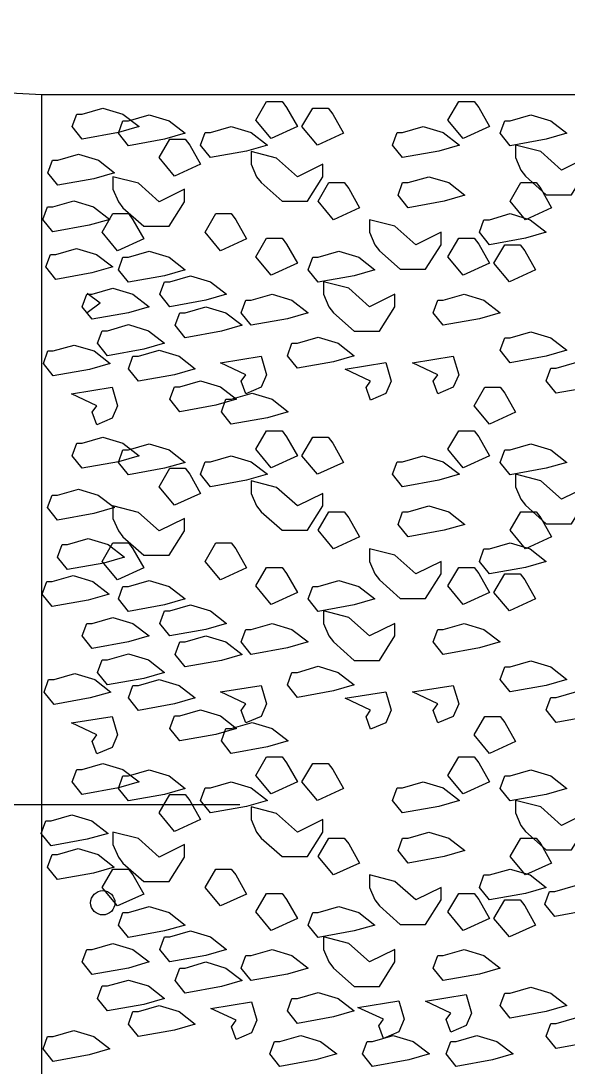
# Model space of a CAD drawing. Header units: metres. Extents: x 127 to 433, y 178 to 269.
# Drawn here: x 242.205 to 243.127, y 184.006 to 185.769 of the extents above; entities that cross this region are included whole.
import ezdxf

# ---------------------------------------------------------------- set-up
doc = ezdxf.new("R2010")
doc.units = ezdxf.units.M
doc.header["$MEASUREMENT"] = 0

# ---------------------------------------------------------------- blocks, each defined once
blk = doc.blocks.new('RWH1')
at = {"color": 7, "ltscale": 7}
for p, q in [((-4.5856, 2.2432), (-1.3561, 2.0817)), ((-1.3561, 0.5817), (-1.3561, 2.0817)), ((-1.3561, 2.0817), (-0.3561, 2.0817))]:
    blk.add_line(p, q, dxfattribs=at)
at = {"color": 7}
for p, q in [((-1.2937, 1.858), (-1.3074, 1.8685)), ((-1.2937, 1.858), (-1.3074, 1.8476)), ((-1.1441, 1.3207), (-1.8659, 1.3207))]:
    blk.add_line(p, q, dxfattribs=at)
for points in [[(-1.0823, 2.0472), (-1.1103, 2.0344), (-1.1268, 2.0542), (-1.1153, 2.074), (-1.0988, 2.074), (-1.0939, 2.0676)], [(-1.0823, 2.0472), (-1.1103, 2.0344), (-1.1268, 2.0542), (-1.1153, 2.074), (-1.0988, 2.074), (-1.0939, 2.0676)], [(-0.8766, 2.0472), (-0.9046, 2.0344), (-0.921, 2.0542), (-0.9095, 2.074), (-0.8931, 2.074), (-0.8881, 2.0676)], [(-0.8766, 2.0472), (-0.9046, 2.0344), (-0.921, 2.0542), (-0.9095, 2.074), (-0.8931, 2.074), (-0.8881, 2.0676)], [(-1.2906, 2.067), (-1.2692, 2.0606), (-1.2519, 2.0472), (-1.2741, 2.0408), (-1.3128, 2.0338), (-1.3235, 2.0472), (-1.3186, 2.0606), (-1.3128, 2.0606)], [(-1.2906, 2.067), (-1.2692, 2.0606), (-1.2519, 2.0472), (-1.2741, 2.0408), (-1.3128, 2.0338), (-1.3235, 2.0472), (-1.3186, 2.0606), (-1.3128, 2.0606)], [(-1.033, 2.0402), (-1.0609, 2.0274), (-1.0774, 2.0472), (-1.0659, 2.067), (-1.0494, 2.067), (-1.0445, 2.0606)], [(-1.033, 2.0402), (-1.0609, 2.0274), (-1.0774, 2.0472), (-1.0659, 2.067), (-1.0494, 2.067), (-1.0445, 2.0606)], [(-1.2412, 2.06), (-1.2198, 2.0536), (-1.2025, 2.0402), (-1.2247, 2.0338), (-1.2634, 2.0268), (-1.2741, 2.0402), (-1.2692, 2.0536), (-1.2634, 2.0536)], [(-1.2412, 2.06), (-1.2198, 2.0536), (-1.2025, 2.0402), (-1.2247, 2.0338), (-1.2634, 2.0268), (-1.2741, 2.0402), (-1.2692, 2.0536), (-1.2634, 2.0536)], [(-0.8321, 2.06), (-0.8108, 2.0536), (-0.7935, 2.0402), (-0.8157, 2.0338), (-0.8544, 2.0268), (-0.8651, 2.0402), (-0.8601, 2.0536), (-0.8544, 2.0536)], [(-0.8321, 2.06), (-0.8108, 2.0536), (-0.7935, 2.0402), (-0.8157, 2.0338), (-0.8544, 2.0268), (-0.8651, 2.0402), (-0.8601, 2.0536), (-0.8544, 2.0536)], [(-1.1531, 2.0472), (-1.1317, 2.0408), (-1.1144, 2.0274), (-1.1367, 2.021), (-1.1753, 2.014), (-1.186, 2.0274), (-1.1811, 2.0408), (-1.1753, 2.0408)], [(-1.1531, 2.0472), (-1.1317, 2.0408), (-1.1144, 2.0274), (-1.1367, 2.021), (-1.1753, 2.014), (-1.186, 2.0274), (-1.1811, 2.0408), (-1.1753, 2.0408)], [(-0.9474, 2.0472), (-0.926, 2.0408), (-0.9087, 2.0274), (-0.9309, 2.021), (-0.9696, 2.014), (-0.9803, 2.0274), (-0.9754, 2.0408), (-0.9696, 2.0408)], [(-0.9474, 2.0472), (-0.926, 2.0408), (-0.9087, 2.0274), (-0.9309, 2.021), (-0.9696, 2.014), (-0.9803, 2.0274), (-0.9754, 2.0408), (-0.9696, 2.0408)], [(-1.186, 2.007), (-1.214, 1.9942), (-1.2305, 2.014), (-1.219, 2.0338), (-1.2025, 2.0338), (-1.1976, 2.0274)], [(-1.186, 2.007), (-1.214, 1.9942), (-1.2305, 2.014), (-1.219, 2.0338), (-1.2025, 2.0338), (-1.1976, 2.0274)], [(-1.3168, 2.0176), (-1.2954, 2.0112), (-1.2781, 1.9978), (-1.3004, 1.9914), (-1.339, 1.9844), (-1.3497, 1.9978), (-1.3448, 2.0112), (-1.339, 2.0112)], [(-1.3168, 2.0176), (-1.2954, 2.0112), (-1.2781, 1.9978), (-1.3004, 1.9914), (-1.339, 1.9844), (-1.3497, 1.9978), (-1.3448, 2.0112), (-1.339, 2.0112)], [(-1.121, 1.9872), (-1.0988, 1.9674), (-1.0716, 1.9674), (-1.0552, 1.9936), (-1.0552, 2.007), (-1.0823, 1.9936), (-1.1046, 2.0134), (-1.1317, 2.0204), (-1.1317, 2.007), (-1.126, 1.9936)], [(-1.121, 1.9872), (-1.0988, 1.9674), (-1.0716, 1.9674), (-1.0552, 1.9936), (-1.0552, 2.007), (-1.0823, 1.9936), (-1.1046, 2.0134), (-1.1317, 2.0204), (-1.1317, 2.007), (-1.126, 1.9936)], [(-0.8379, 1.9942), (-0.8157, 1.9743), (-0.7885, 1.9743), (-0.7721, 2.0006), (-0.7721, 2.014), (-0.7992, 2.0006), (-0.8215, 2.0204), (-0.8486, 2.0274), (-0.8486, 2.014), (-0.8428, 2.0006)], [(-0.8379, 1.9942), (-0.8157, 1.9743), (-0.7885, 1.9743), (-0.7721, 2.0006), (-0.7721, 2.014), (-0.7992, 2.0006), (-0.8215, 2.0204), (-0.8486, 2.0274), (-0.8486, 2.014), (-0.8428, 2.0006)], [(-1.2692, 1.9604), (-1.2469, 1.9405), (-1.2198, 1.9405), (-1.2033, 1.9668), (-1.2033, 1.9802), (-1.2305, 1.9668), (-1.2527, 1.9866), (-1.2799, 1.9936), (-1.2799, 1.9802), (-1.2741, 1.9668)], [(-1.2692, 1.9604), (-1.2469, 1.9405), (-1.2198, 1.9405), (-1.2033, 1.9668), (-1.2033, 1.9802), (-1.2305, 1.9668), (-1.2527, 1.9866), (-1.2799, 1.9936), (-1.2799, 1.9802), (-1.2741, 1.9668)], [(-1.0157, 1.9604), (-1.0437, 1.9475), (-1.0601, 1.9674), (-1.0486, 1.9872), (-1.0321, 1.9872), (-1.0272, 1.9808)], [(-1.0157, 1.9604), (-1.0437, 1.9475), (-1.0601, 1.9674), (-1.0486, 1.9872), (-1.0321, 1.9872), (-1.0272, 1.9808)], [(-0.9416, 1.9936), (-0.9202, 1.9872), (-0.9029, 1.9738), (-0.9251, 1.9674), (-0.9638, 1.9604), (-0.9745, 1.9738), (-0.9696, 1.9872), (-0.9638, 1.9872)], [(-0.9416, 1.9936), (-0.9202, 1.9872), (-0.9029, 1.9738), (-0.9251, 1.9674), (-0.9638, 1.9604), (-0.9745, 1.9738), (-0.9696, 1.9872), (-0.9638, 1.9872)], [(-0.8099, 1.9604), (-0.8379, 1.9475), (-0.8544, 1.9674), (-0.8428, 1.9872), (-0.8264, 1.9872), (-0.8215, 1.9808)], [(-0.8099, 1.9604), (-0.8379, 1.9475), (-0.8544, 1.9674), (-0.8428, 1.9872), (-0.8264, 1.9872), (-0.8215, 1.9808)], [(-1.322, 1.9677), (-1.3006, 1.9613), (-1.2833, 1.9479), (-1.3055, 1.9415), (-1.3442, 1.9345), (-1.3549, 1.9479), (-1.3499, 1.9613), (-1.3442, 1.9613)], [(-1.2469, 1.9271), (-1.2749, 1.9143), (-1.2914, 1.9341), (-1.2799, 1.954), (-1.2634, 1.954), (-1.2585, 1.9475)], [(-1.2469, 1.9271), (-1.2749, 1.9143), (-1.2914, 1.9341), (-1.2799, 1.954), (-1.2634, 1.954), (-1.2585, 1.9475)], [(-1.1367, 1.9271), (-1.1646, 1.9143), (-1.1811, 1.9341), (-1.1696, 1.954), (-1.1531, 1.954), (-1.1482, 1.9475)], [(-1.1367, 1.9271), (-1.1646, 1.9143), (-1.1811, 1.9341), (-1.1696, 1.954), (-1.1531, 1.954), (-1.1482, 1.9475)], [(-0.8544, 1.954), (-0.833, 1.9475), (-0.8157, 1.9341), (-0.8379, 1.9277), (-0.8766, 1.9207), (-0.8873, 1.9341), (-0.8824, 1.9475), (-0.8766, 1.9475)], [(-0.8544, 1.954), (-0.833, 1.9475), (-0.8157, 1.9341), (-0.8379, 1.9277), (-0.8766, 1.9207), (-0.8873, 1.9341), (-0.8824, 1.9475), (-0.8766, 1.9475)], [(-0.9943, 1.9143), (-0.9721, 1.8945), (-0.9449, 1.8945), (-0.9284, 1.9207), (-0.9284, 1.9341), (-0.9556, 1.9207), (-0.9778, 1.9405), (-1.005, 1.9475), (-1.005, 1.9341), (-0.9992, 1.9207)], [(-0.9943, 1.9143), (-0.9721, 1.8945), (-0.9449, 1.8945), (-0.9284, 1.9207), (-0.9284, 1.9341), (-0.9556, 1.9207), (-0.9778, 1.9405), (-1.005, 1.9475), (-1.005, 1.9341), (-0.9992, 1.9207)], [(-1.0823, 1.9009), (-1.1103, 1.8881), (-1.1268, 1.9079), (-1.1153, 1.9277), (-1.0988, 1.9277), (-1.0939, 1.9213)], [(-1.0823, 1.9009), (-1.1103, 1.8881), (-1.1268, 1.9079), (-1.1153, 1.9277), (-1.0988, 1.9277), (-1.0939, 1.9213)], [(-0.8766, 1.9009), (-0.9046, 1.8881), (-0.921, 1.9079), (-0.9095, 1.9277), (-0.8931, 1.9277), (-0.8881, 1.9213)], [(-0.8766, 1.9009), (-0.9046, 1.8881), (-0.921, 1.9079), (-0.9095, 1.9277), (-0.8931, 1.9277), (-0.8881, 1.9213)], [(-1.3189, 1.9167), (-1.2975, 1.9103), (-1.2802, 1.8969), (-1.3024, 1.8905), (-1.3411, 1.8835), (-1.3518, 1.8969), (-1.3468, 1.9103), (-1.3411, 1.9103)], [(-0.8272, 1.8939), (-0.8552, 1.8811), (-0.8717, 1.9009), (-0.8601, 1.9207), (-0.8437, 1.9207), (-0.8387, 1.9143)], [(-0.8272, 1.8939), (-0.8552, 1.8811), (-0.8717, 1.9009), (-0.8601, 1.9207), (-0.8437, 1.9207), (-0.8387, 1.9143)], [(-1.2412, 1.9137), (-1.2198, 1.9073), (-1.2025, 1.8939), (-1.2247, 1.8875), (-1.2634, 1.8805), (-1.2741, 1.8939), (-1.2692, 1.9073), (-1.2634, 1.9073)], [(-1.2412, 1.9137), (-1.2198, 1.9073), (-1.2025, 1.8939), (-1.2247, 1.8875), (-1.2634, 1.8805), (-1.2741, 1.8939), (-1.2692, 1.9073), (-1.2634, 1.9073)], [(-1.0379, 1.9137), (-1.0165, 1.9073), (-0.9992, 1.8939), (-1.0214, 1.8875), (-1.0601, 1.8805), (-1.0708, 1.8939), (-1.0659, 1.9073), (-1.0601, 1.9073)], [(-1.0379, 1.9137), (-1.0165, 1.9073), (-0.9992, 1.8939), (-1.0214, 1.8875), (-1.0601, 1.8805), (-1.0708, 1.8939), (-1.0659, 1.9073), (-1.0601, 1.9073)], [(-1.1967, 1.8875), (-1.1753, 1.8811), (-1.1581, 1.8677), (-1.1803, 1.8613), (-1.219, 1.8543), (-1.2297, 1.8677), (-1.2247, 1.8811), (-1.219, 1.8811)], [(-1.1967, 1.8875), (-1.1753, 1.8811), (-1.1581, 1.8677), (-1.1803, 1.8613), (-1.219, 1.8543), (-1.2297, 1.8677), (-1.2247, 1.8811), (-1.219, 1.8811)], [(-1.2799, 1.8741), (-1.2585, 1.8677), (-1.2412, 1.8543), (-1.2634, 1.8479), (-1.3021, 1.8409), (-1.3128, 1.8543), (-1.3079, 1.8677), (-1.3021, 1.8677)], [(-1.2799, 1.8741), (-1.2585, 1.8677), (-1.2412, 1.8543), (-1.2634, 1.8479), (-1.3021, 1.8409), (-1.3128, 1.8543), (-1.3079, 1.8677), (-1.3021, 1.8677)], [(-1.0437, 1.8479), (-1.0214, 1.8281), (-0.9943, 1.8281), (-0.9778, 1.8543), (-0.9778, 1.8677), (-1.005, 1.8543), (-1.0272, 1.8741), (-1.0544, 1.8811), (-1.0544, 1.8677), (-1.0486, 1.8543)], [(-1.0437, 1.8479), (-1.0214, 1.8281), (-0.9943, 1.8281), (-0.9778, 1.8543), (-0.9778, 1.8677), (-1.005, 1.8543), (-1.0272, 1.8741), (-1.0544, 1.8811), (-1.0544, 1.8677), (-1.0486, 1.8543)], [(-1.1095, 1.8677), (-1.0881, 1.8613), (-1.0708, 1.8479), (-1.093, 1.8415), (-1.1317, 1.8345), (-1.1424, 1.8479), (-1.1375, 1.8613), (-1.1317, 1.8613)], [(-1.1095, 1.8677), (-1.0881, 1.8613), (-1.0708, 1.8479), (-1.093, 1.8415), (-1.1317, 1.8345), (-1.1424, 1.8479), (-1.1375, 1.8613), (-1.1317, 1.8613)], [(-0.9038, 1.8677), (-0.8824, 1.8613), (-0.8651, 1.8479), (-0.8873, 1.8415), (-0.926, 1.8345), (-0.9367, 1.8479), (-0.9317, 1.8613), (-0.926, 1.8613)], [(-0.9038, 1.8677), (-0.8824, 1.8613), (-0.8651, 1.8479), (-0.8873, 1.8415), (-0.926, 1.8345), (-0.9367, 1.8479), (-0.9317, 1.8613), (-0.926, 1.8613)], [(-1.1803, 1.8543), (-1.1589, 1.8479), (-1.1416, 1.8345), (-1.1638, 1.8281), (-1.2025, 1.8211), (-1.2132, 1.8345), (-1.2083, 1.8479), (-1.2025, 1.8479)], [(-1.1803, 1.8543), (-1.1589, 1.8479), (-1.1416, 1.8345), (-1.1638, 1.8281), (-1.2025, 1.8211), (-1.2132, 1.8345), (-1.2083, 1.8479), (-1.2025, 1.8479)], [(-1.2634, 1.8351), (-1.242, 1.8286), (-1.2247, 1.8152), (-1.2469, 1.8088), (-1.2856, 1.8018), (-1.2963, 1.8152), (-1.2914, 1.8286), (-1.2856, 1.8286)], [(-1.2634, 1.8351), (-1.242, 1.8286), (-1.2247, 1.8152), (-1.2469, 1.8088), (-1.2856, 1.8018), (-1.2963, 1.8152), (-1.2914, 1.8286), (-1.2856, 1.8286)], [(-0.8321, 1.8275), (-0.8108, 1.8211), (-0.7935, 1.8077), (-0.8157, 1.8013), (-0.8544, 1.7943), (-0.8651, 1.8077), (-0.8601, 1.8211), (-0.8544, 1.8211)], [(-0.8321, 1.8275), (-0.8108, 1.8211), (-0.7935, 1.8077), (-0.8157, 1.8013), (-0.8544, 1.7943), (-0.8651, 1.8077), (-0.8601, 1.8211), (-0.8544, 1.8211)], [(-1.0601, 1.8217), (-1.0387, 1.8152), (-1.0214, 1.8018), (-1.0437, 1.7954), (-1.0823, 1.7884), (-1.093, 1.8018), (-1.0881, 1.8152), (-1.0823, 1.8152)], [(-1.0601, 1.8217), (-1.0387, 1.8152), (-1.0214, 1.8018), (-1.0437, 1.7954), (-1.0823, 1.7884), (-1.093, 1.8018), (-1.0881, 1.8152), (-1.0823, 1.8152)], [(-1.3216, 1.8133), (-1.3002, 1.8069), (-1.2829, 1.7935), (-1.3051, 1.7871), (-1.3438, 1.7801), (-1.3545, 1.7935), (-1.3496, 1.8069), (-1.3438, 1.8069)], [(-1.2305, 1.8077), (-1.2091, 1.8013), (-1.1918, 1.7879), (-1.214, 1.7814), (-1.2527, 1.7744), (-1.2634, 1.7879), (-1.2585, 1.8013), (-1.2527, 1.8013)], [(-1.2305, 1.8077), (-1.2091, 1.8013), (-1.1918, 1.7879), (-1.214, 1.7814), (-1.2527, 1.7744), (-1.2634, 1.7879), (-1.2585, 1.8013), (-1.2527, 1.8013)], [(-1.1375, 1.761), (-1.1424, 1.7744), (-1.1375, 1.7814), (-1.1646, 1.7943), (-1.121, 1.8013), (-1.1153, 1.7814), (-1.121, 1.768)], [(-1.1375, 1.761), (-1.1424, 1.7744), (-1.1375, 1.7814), (-1.1646, 1.7943), (-1.121, 1.8013), (-1.1153, 1.7814), (-1.121, 1.768)], [(-1.0039, 1.7543), (-1.0088, 1.7677), (-1.0039, 1.7747), (-1.0311, 1.7875), (-0.9874, 1.7945), (-0.9817, 1.7747), (-0.9874, 1.7613)], [(-1.0039, 1.7543), (-1.0088, 1.7677), (-1.0039, 1.7747), (-1.0311, 1.7875), (-0.9874, 1.7945), (-0.9817, 1.7747), (-0.9874, 1.7613)], [(-0.9317, 1.761), (-0.9367, 1.7744), (-0.9317, 1.7814), (-0.9589, 1.7943), (-0.9153, 1.8013), (-0.9095, 1.7814), (-0.9153, 1.768)], [(-0.9317, 1.761), (-0.9367, 1.7744), (-0.9317, 1.7814), (-0.9589, 1.7943), (-0.9153, 1.8013), (-0.9095, 1.7814), (-0.9153, 1.768)], [(-0.7828, 1.7948), (-0.7614, 1.7884), (-0.7441, 1.775), (-0.7663, 1.7686), (-0.805, 1.7616), (-0.8157, 1.775), (-0.8108, 1.7884), (-0.805, 1.7884)], [(-0.7828, 1.7948), (-0.7614, 1.7884), (-0.7441, 1.775), (-0.7663, 1.7686), (-0.805, 1.7616), (-0.8157, 1.775), (-0.8108, 1.7884), (-0.805, 1.7884)], [(-1.186, 1.775), (-1.1646, 1.7686), (-1.1474, 1.7552), (-1.1696, 1.7488), (-1.2083, 1.7418), (-1.219, 1.7552), (-1.214, 1.7686), (-1.2083, 1.7686)], [(-1.186, 1.775), (-1.1646, 1.7686), (-1.1474, 1.7552), (-1.1696, 1.7488), (-1.2083, 1.7418), (-1.219, 1.7552), (-1.214, 1.7686), (-1.2083, 1.7686)], [(-1.2972, 1.7278), (-1.3021, 1.7412), (-1.2972, 1.7482), (-1.3243, 1.761), (-1.2807, 1.768), (-1.2749, 1.7482), (-1.2807, 1.7348)], [(-1.2972, 1.7278), (-1.3021, 1.7412), (-1.2972, 1.7482), (-1.3243, 1.761), (-1.2807, 1.768), (-1.2749, 1.7482), (-1.2807, 1.7348)], [(-1.1309, 1.7616), (-1.1095, 1.7552), (-1.0922, 1.7418), (-1.1144, 1.7354), (-1.1531, 1.7284), (-1.1638, 1.7418), (-1.1589, 1.7552), (-1.1531, 1.7552)], [(-1.1309, 1.7616), (-1.1095, 1.7552), (-1.0922, 1.7418), (-1.1144, 1.7354), (-1.1531, 1.7284), (-1.1638, 1.7418), (-1.1589, 1.7552), (-1.1531, 1.7552)], [(-0.8486, 1.7412), (-0.8766, 1.7284), (-0.8931, 1.7482), (-0.8815, 1.768), (-0.8651, 1.768), (-0.8601, 1.7616)], [(-0.8486, 1.7412), (-0.8766, 1.7284), (-0.8931, 1.7482), (-0.8815, 1.768), (-0.8651, 1.768), (-0.8601, 1.7616)], [(-1.0823, 1.6946), (-1.1103, 1.6818), (-1.1268, 1.7016), (-1.1153, 1.7214), (-1.0988, 1.7214), (-1.0939, 1.715)], [(-1.0823, 1.6946), (-1.1103, 1.6818), (-1.1268, 1.7016), (-1.1153, 1.7214), (-1.0988, 1.7214), (-1.0939, 1.715)], [(-0.8766, 1.6946), (-0.9046, 1.6818), (-0.921, 1.7016), (-0.9095, 1.7214), (-0.8931, 1.7214), (-0.8881, 1.715)], [(-0.8766, 1.6946), (-0.9046, 1.6818), (-0.921, 1.7016), (-0.9095, 1.7214), (-0.8931, 1.7214), (-0.8881, 1.715)], [(-1.2906, 1.7144), (-1.2692, 1.708), (-1.2519, 1.6946), (-1.2741, 1.6882), (-1.3128, 1.6812), (-1.3235, 1.6946), (-1.3186, 1.708), (-1.3128, 1.708)], [(-1.2906, 1.7144), (-1.2692, 1.708), (-1.2519, 1.6946), (-1.2741, 1.6882), (-1.3128, 1.6812), (-1.3235, 1.6946), (-1.3186, 1.708), (-1.3128, 1.708)], [(-1.2412, 1.7074), (-1.2198, 1.701), (-1.2025, 1.6876), (-1.2247, 1.6812), (-1.2634, 1.6742), (-1.2741, 1.6876), (-1.2692, 1.701), (-1.2634, 1.701)], [(-1.2412, 1.7074), (-1.2198, 1.701), (-1.2025, 1.6876), (-1.2247, 1.6812), (-1.2634, 1.6742), (-1.2741, 1.6876), (-1.2692, 1.701), (-1.2634, 1.701)], [(-1.033, 1.6876), (-1.0609, 1.6748), (-1.0774, 1.6946), (-1.0659, 1.7144), (-1.0494, 1.7144), (-1.0445, 1.708)], [(-1.033, 1.6876), (-1.0609, 1.6748), (-1.0774, 1.6946), (-1.0659, 1.7144), (-1.0494, 1.7144), (-1.0445, 1.708)], [(-0.8321, 1.7074), (-0.8108, 1.701), (-0.7935, 1.6876), (-0.8157, 1.6812), (-0.8544, 1.6742), (-0.8651, 1.6876), (-0.8601, 1.701), (-0.8544, 1.701)], [(-0.8321, 1.7074), (-0.8108, 1.701), (-0.7935, 1.6876), (-0.8157, 1.6812), (-0.8544, 1.6742), (-0.8651, 1.6876), (-0.8601, 1.701), (-0.8544, 1.701)], [(-1.1531, 1.6946), (-1.1317, 1.6882), (-1.1144, 1.6748), (-1.1367, 1.6684), (-1.1753, 1.6614), (-1.186, 1.6748), (-1.1811, 1.6882), (-1.1753, 1.6882)], [(-1.1531, 1.6946), (-1.1317, 1.6882), (-1.1144, 1.6748), (-1.1367, 1.6684), (-1.1753, 1.6614), (-1.186, 1.6748), (-1.1811, 1.6882), (-1.1753, 1.6882)], [(-0.9474, 1.6946), (-0.926, 1.6882), (-0.9087, 1.6748), (-0.9309, 1.6684), (-0.9696, 1.6614), (-0.9803, 1.6748), (-0.9754, 1.6882), (-0.9696, 1.6882)], [(-0.9474, 1.6946), (-0.926, 1.6882), (-0.9087, 1.6748), (-0.9309, 1.6684), (-0.9696, 1.6614), (-0.9803, 1.6748), (-0.9754, 1.6882), (-0.9696, 1.6882)], [(-1.186, 1.6544), (-1.214, 1.6416), (-1.2305, 1.6614), (-1.219, 1.6812), (-1.2025, 1.6812), (-1.1976, 1.6748)], [(-1.186, 1.6544), (-1.214, 1.6416), (-1.2305, 1.6614), (-1.219, 1.6812), (-1.2025, 1.6812), (-1.1976, 1.6748)], [(-0.8379, 1.6416), (-0.8157, 1.6218), (-0.7885, 1.6218), (-0.7721, 1.648), (-0.7721, 1.6614), (-0.7992, 1.648), (-0.8215, 1.6678), (-0.8486, 1.6748), (-0.8486, 1.6614), (-0.8428, 1.648)], [(-0.8379, 1.6416), (-0.8157, 1.6218), (-0.7885, 1.6218), (-0.7721, 1.648), (-0.7721, 1.6614), (-0.7992, 1.648), (-0.8215, 1.6678), (-0.8486, 1.6748), (-0.8486, 1.6614), (-0.8428, 1.648)], [(-1.317, 1.659), (-1.2956, 1.6526), (-1.2783, 1.6392), (-1.3005, 1.6328), (-1.3392, 1.6258), (-1.3499, 1.6392), (-1.3449, 1.6526), (-1.3392, 1.6526)], [(-1.317, 1.659), (-1.2956, 1.6526), (-1.2783, 1.6392), (-1.3005, 1.6328), (-1.3392, 1.6258), (-1.3499, 1.6392), (-1.3449, 1.6526), (-1.3392, 1.6526)], [(-1.121, 1.6346), (-1.0988, 1.6148), (-1.0716, 1.6148), (-1.0552, 1.641), (-1.0552, 1.6544), (-1.0823, 1.641), (-1.1046, 1.6608), (-1.1317, 1.6678), (-1.1317, 1.6544), (-1.126, 1.641)], [(-1.121, 1.6346), (-1.0988, 1.6148), (-1.0716, 1.6148), (-1.0552, 1.641), (-1.0552, 1.6544), (-1.0823, 1.641), (-1.1046, 1.6608), (-1.1317, 1.6678), (-1.1317, 1.6544), (-1.126, 1.641)], [(-1.2692, 1.6078), (-1.2469, 1.588), (-1.2198, 1.588), (-1.2033, 1.6142), (-1.2033, 1.6276), (-1.2305, 1.6142), (-1.2527, 1.634), (-1.2799, 1.641), (-1.2799, 1.6276), (-1.2741, 1.6142)], [(-1.2692, 1.6078), (-1.2469, 1.588), (-1.2198, 1.588), (-1.2033, 1.6142), (-1.2033, 1.6276), (-1.2305, 1.6142), (-1.2527, 1.634), (-1.2799, 1.641), (-1.2799, 1.6276), (-1.2741, 1.6142)], [(-0.9416, 1.641), (-0.9202, 1.6346), (-0.9029, 1.6212), (-0.9251, 1.6148), (-0.9638, 1.6078), (-0.9745, 1.6212), (-0.9696, 1.6346), (-0.9638, 1.6346)], [(-0.9416, 1.641), (-0.9202, 1.6346), (-0.9029, 1.6212), (-0.9251, 1.6148), (-0.9638, 1.6078), (-0.9745, 1.6212), (-0.9696, 1.6346), (-0.9638, 1.6346)], [(-1.0157, 1.6078), (-1.0437, 1.5949), (-1.0601, 1.6148), (-1.0486, 1.6346), (-1.0321, 1.6346), (-1.0272, 1.6282)], [(-1.0157, 1.6078), (-1.0437, 1.5949), (-1.0601, 1.6148), (-1.0486, 1.6346), (-1.0321, 1.6346), (-1.0272, 1.6282)], [(-0.8099, 1.6078), (-0.8379, 1.5949), (-0.8544, 1.6148), (-0.8428, 1.6346), (-0.8264, 1.6346), (-0.8215, 1.6282)], [(-0.8099, 1.6078), (-0.8379, 1.5949), (-0.8544, 1.6148), (-0.8428, 1.6346), (-0.8264, 1.6346), (-0.8215, 1.6282)], [(-1.3063, 1.606), (-1.2849, 1.5996), (-1.2676, 1.5861), (-1.2898, 1.5797), (-1.3285, 1.5727), (-1.3392, 1.5861), (-1.3342, 1.5996), (-1.3285, 1.5996)], [(-1.3063, 1.606), (-1.2849, 1.5996), (-1.2676, 1.5861), (-1.2898, 1.5797), (-1.3285, 1.5727), (-1.3392, 1.5861), (-1.3342, 1.5996), (-1.3285, 1.5996)], [(-1.2469, 1.5745), (-1.2749, 1.5617), (-1.2914, 1.5815), (-1.2799, 1.6014), (-1.2634, 1.6014), (-1.2585, 1.5949)], [(-1.2469, 1.5745), (-1.2749, 1.5617), (-1.2914, 1.5815), (-1.2799, 1.6014), (-1.2634, 1.6014), (-1.2585, 1.5949)], [(-1.1367, 1.5745), (-1.1646, 1.5617), (-1.1811, 1.5815), (-1.1696, 1.6014), (-1.1531, 1.6014), (-1.1482, 1.5949)], [(-1.1367, 1.5745), (-1.1646, 1.5617), (-1.1811, 1.5815), (-1.1696, 1.6014), (-1.1531, 1.6014), (-1.1482, 1.5949)], [(-0.9943, 1.5617), (-0.9721, 1.5419), (-0.9449, 1.5419), (-0.9284, 1.5681), (-0.9284, 1.5815), (-0.9556, 1.5681), (-0.9778, 1.588), (-1.005, 1.5949), (-1.005, 1.5815), (-0.9992, 1.5681)], [(-0.9943, 1.5617), (-0.9721, 1.5419), (-0.9449, 1.5419), (-0.9284, 1.5681), (-0.9284, 1.5815), (-0.9556, 1.5681), (-0.9778, 1.588), (-1.005, 1.5949), (-1.005, 1.5815), (-0.9992, 1.5681)], [(-0.8544, 1.6014), (-0.833, 1.5949), (-0.8157, 1.5815), (-0.8379, 1.5751), (-0.8766, 1.5681), (-0.8873, 1.5815), (-0.8824, 1.5949), (-0.8766, 1.5949)], [(-0.8544, 1.6014), (-0.833, 1.5949), (-0.8157, 1.5815), (-0.8379, 1.5751), (-0.8766, 1.5681), (-0.8873, 1.5815), (-0.8824, 1.5949), (-0.8766, 1.5949)], [(-1.0823, 1.5483), (-1.1103, 1.5355), (-1.1268, 1.5553), (-1.1153, 1.5751), (-1.0988, 1.5751), (-1.0939, 1.5687)], [(-1.0823, 1.5483), (-1.1103, 1.5355), (-1.1268, 1.5553), (-1.1153, 1.5751), (-1.0988, 1.5751), (-1.0939, 1.5687)], [(-0.8766, 1.5483), (-0.9046, 1.5355), (-0.921, 1.5553), (-0.9095, 1.5751), (-0.8931, 1.5751), (-0.8881, 1.5687)], [(-0.8766, 1.5483), (-0.9046, 1.5355), (-0.921, 1.5553), (-0.9095, 1.5751), (-0.8931, 1.5751), (-0.8881, 1.5687)], [(-1.3227, 1.5663), (-1.3013, 1.5599), (-1.284, 1.5465), (-1.3063, 1.5401), (-1.3449, 1.5331), (-1.3556, 1.5465), (-1.3507, 1.5599), (-1.3449, 1.5599)], [(-1.2412, 1.5611), (-1.2198, 1.5547), (-1.2025, 1.5413), (-1.2247, 1.5349), (-1.2634, 1.5279), (-1.2741, 1.5413), (-1.2692, 1.5547), (-1.2634, 1.5547)], [(-1.2412, 1.5611), (-1.2198, 1.5547), (-1.2025, 1.5413), (-1.2247, 1.5349), (-1.2634, 1.5279), (-1.2741, 1.5413), (-1.2692, 1.5547), (-1.2634, 1.5547)], [(-1.0379, 1.5611), (-1.0165, 1.5547), (-0.9992, 1.5413), (-1.0214, 1.5349), (-1.0601, 1.5279), (-1.0708, 1.5413), (-1.0659, 1.5547), (-1.0601, 1.5547)], [(-1.0379, 1.5611), (-1.0165, 1.5547), (-0.9992, 1.5413), (-1.0214, 1.5349), (-1.0601, 1.5279), (-1.0708, 1.5413), (-1.0659, 1.5547), (-1.0601, 1.5547)], [(-0.8272, 1.5413), (-0.8552, 1.5285), (-0.8717, 1.5483), (-0.8601, 1.5681), (-0.8437, 1.5681), (-0.8387, 1.5617)], [(-0.8272, 1.5413), (-0.8552, 1.5285), (-0.8717, 1.5483), (-0.8601, 1.5681), (-0.8437, 1.5681), (-0.8387, 1.5617)], [(-1.1967, 1.5349), (-1.1753, 1.5285), (-1.1581, 1.5151), (-1.1803, 1.5087), (-1.219, 1.5017), (-1.2297, 1.5151), (-1.2247, 1.5285), (-1.219, 1.5285)], [(-1.1967, 1.5349), (-1.1753, 1.5285), (-1.1581, 1.5151), (-1.1803, 1.5087), (-1.219, 1.5017), (-1.2297, 1.5151), (-1.2247, 1.5285), (-1.219, 1.5285)], [(-1.0437, 1.4953), (-1.0214, 1.4755), (-0.9943, 1.4755), (-0.9778, 1.5017), (-0.9778, 1.5151), (-1.005, 1.5017), (-1.0272, 1.5215), (-1.0544, 1.5285), (-1.0544, 1.5151), (-1.0486, 1.5017)], [(-1.0437, 1.4953), (-1.0214, 1.4755), (-0.9943, 1.4755), (-0.9778, 1.5017), (-0.9778, 1.5151), (-1.005, 1.5017), (-1.0272, 1.5215), (-1.0544, 1.5285), (-1.0544, 1.5151), (-1.0486, 1.5017)], [(-1.2799, 1.5215), (-1.2585, 1.5151), (-1.2412, 1.5017), (-1.2634, 1.4953), (-1.3021, 1.4883), (-1.3128, 1.5017), (-1.3079, 1.5151), (-1.3021, 1.5151)], [(-1.2799, 1.5215), (-1.2585, 1.5151), (-1.2412, 1.5017), (-1.2634, 1.4953), (-1.3021, 1.4883), (-1.3128, 1.5017), (-1.3079, 1.5151), (-1.3021, 1.5151)], [(-1.1095, 1.5151), (-1.0881, 1.5087), (-1.0708, 1.4953), (-1.093, 1.4889), (-1.1317, 1.4819), (-1.1424, 1.4953), (-1.1375, 1.5087), (-1.1317, 1.5087)], [(-1.1095, 1.5151), (-1.0881, 1.5087), (-1.0708, 1.4953), (-1.093, 1.4889), (-1.1317, 1.4819), (-1.1424, 1.4953), (-1.1375, 1.5087), (-1.1317, 1.5087)], [(-0.9038, 1.5151), (-0.8824, 1.5087), (-0.8651, 1.4953), (-0.8873, 1.4889), (-0.926, 1.4819), (-0.9367, 1.4953), (-0.9317, 1.5087), (-0.926, 1.5087)], [(-0.9038, 1.5151), (-0.8824, 1.5087), (-0.8651, 1.4953), (-0.8873, 1.4889), (-0.926, 1.4819), (-0.9367, 1.4953), (-0.9317, 1.5087), (-0.926, 1.5087)], [(-1.1803, 1.5017), (-1.1589, 1.4953), (-1.1416, 1.4819), (-1.1638, 1.4755), (-1.2025, 1.4685), (-1.2132, 1.4819), (-1.2083, 1.4953), (-1.2025, 1.4953)], [(-1.1803, 1.5017), (-1.1589, 1.4953), (-1.1416, 1.4819), (-1.1638, 1.4755), (-1.2025, 1.4685), (-1.2132, 1.4819), (-1.2083, 1.4953), (-1.2025, 1.4953)], [(-1.2634, 1.4825), (-1.242, 1.4761), (-1.2247, 1.4626), (-1.2469, 1.4562), (-1.2856, 1.4492), (-1.2963, 1.4626), (-1.2914, 1.4761), (-1.2856, 1.4761)], [(-1.2634, 1.4825), (-1.242, 1.4761), (-1.2247, 1.4626), (-1.2469, 1.4562), (-1.2856, 1.4492), (-1.2963, 1.4626), (-1.2914, 1.4761), (-1.2856, 1.4761)], [(-1.0601, 1.4691), (-1.0387, 1.4626), (-1.0214, 1.4492), (-1.0437, 1.4428), (-1.0823, 1.4358), (-1.093, 1.4492), (-1.0881, 1.4626), (-1.0823, 1.4626)], [(-1.0601, 1.4691), (-1.0387, 1.4626), (-1.0214, 1.4492), (-1.0437, 1.4428), (-1.0823, 1.4358), (-1.093, 1.4492), (-1.0881, 1.4626), (-1.0823, 1.4626)], [(-0.8321, 1.4749), (-0.8108, 1.4685), (-0.7935, 1.4551), (-0.8157, 1.4487), (-0.8544, 1.4417), (-0.8651, 1.4551), (-0.8601, 1.4685), (-0.8544, 1.4685)], [(-0.8321, 1.4749), (-0.8108, 1.4685), (-0.7935, 1.4551), (-0.8157, 1.4487), (-0.8544, 1.4417), (-0.8651, 1.4551), (-0.8601, 1.4685), (-0.8544, 1.4685)], [(-1.3208, 1.4614), (-1.2994, 1.455), (-1.2821, 1.4416), (-1.3043, 1.4352), (-1.343, 1.4282), (-1.3537, 1.4416), (-1.3488, 1.455), (-1.343, 1.455)], [(-1.2305, 1.4551), (-1.2091, 1.4487), (-1.1918, 1.4353), (-1.214, 1.4288), (-1.2527, 1.4219), (-1.2634, 1.4353), (-1.2585, 1.4487), (-1.2527, 1.4487)], [(-1.2305, 1.4551), (-1.2091, 1.4487), (-1.1918, 1.4353), (-1.214, 1.4288), (-1.2527, 1.4219), (-1.2634, 1.4353), (-1.2585, 1.4487), (-1.2527, 1.4487)], [(-1.1375, 1.4084), (-1.1424, 1.4219), (-1.1375, 1.4288), (-1.1646, 1.4417), (-1.121, 1.4487), (-1.1153, 1.4288), (-1.121, 1.4154)], [(-1.1375, 1.4084), (-1.1424, 1.4219), (-1.1375, 1.4288), (-1.1646, 1.4417), (-1.121, 1.4487), (-1.1153, 1.4288), (-1.121, 1.4154)], [(-0.9317, 1.4084), (-0.9367, 1.4219), (-0.9317, 1.4288), (-0.9589, 1.4417), (-0.9153, 1.4487), (-0.9095, 1.4288), (-0.9153, 1.4154)], [(-0.9317, 1.4084), (-0.9367, 1.4219), (-0.9317, 1.4288), (-0.9589, 1.4417), (-0.9153, 1.4487), (-0.9095, 1.4288), (-0.9153, 1.4154)], [(-1.0039, 1.4017), (-1.0088, 1.4151), (-1.0039, 1.4221), (-1.0311, 1.4349), (-0.9874, 1.4419), (-0.9817, 1.4221), (-0.9874, 1.4087)], [(-1.0039, 1.4017), (-1.0088, 1.4151), (-1.0039, 1.4221), (-1.0311, 1.4349), (-0.9874, 1.4419), (-0.9817, 1.4221), (-0.9874, 1.4087)], [(-0.7828, 1.4423), (-0.7614, 1.4358), (-0.7441, 1.4224), (-0.7663, 1.416), (-0.805, 1.409), (-0.8157, 1.4224), (-0.8108, 1.4358), (-0.805, 1.4358)], [(-0.7828, 1.4423), (-0.7614, 1.4358), (-0.7441, 1.4224), (-0.7663, 1.416), (-0.805, 1.409), (-0.8157, 1.4224), (-0.8108, 1.4358), (-0.805, 1.4358)], [(-1.2972, 1.3752), (-1.3021, 1.3886), (-1.2972, 1.3956), (-1.3243, 1.4084), (-1.2807, 1.4154), (-1.2749, 1.3956), (-1.2807, 1.3822)], [(-1.2972, 1.3752), (-1.3021, 1.3886), (-1.2972, 1.3956), (-1.3243, 1.4084), (-1.2807, 1.4154), (-1.2749, 1.3956), (-1.2807, 1.3822)], [(-1.186, 1.4224), (-1.1646, 1.416), (-1.1474, 1.4026), (-1.1696, 1.3962), (-1.2083, 1.3892), (-1.219, 1.4026), (-1.214, 1.416), (-1.2083, 1.416)], [(-1.186, 1.4224), (-1.1646, 1.416), (-1.1474, 1.4026), (-1.1696, 1.3962), (-1.2083, 1.3892), (-1.219, 1.4026), (-1.214, 1.416), (-1.2083, 1.416)], [(-0.8486, 1.3886), (-0.8766, 1.3758), (-0.8931, 1.3956), (-0.8815, 1.4154), (-0.8651, 1.4154), (-0.8601, 1.409)], [(-0.8486, 1.3886), (-0.8766, 1.3758), (-0.8931, 1.3956), (-0.8815, 1.4154), (-0.8651, 1.4154), (-0.8601, 1.409)], [(-1.1309, 1.409), (-1.1095, 1.4026), (-1.0922, 1.3892), (-1.1144, 1.3828), (-1.1531, 1.3758), (-1.1638, 1.3892), (-1.1589, 1.4026), (-1.1531, 1.4026)], [(-1.1309, 1.409), (-1.1095, 1.4026), (-1.0922, 1.3892), (-1.1144, 1.3828), (-1.1531, 1.3758), (-1.1638, 1.3892), (-1.1589, 1.4026), (-1.1531, 1.4026)], [(-1.0823, 1.3453), (-1.1103, 1.3324), (-1.1268, 1.3523), (-1.1153, 1.3721), (-1.0988, 1.3721), (-1.0939, 1.3657)], [(-1.0823, 1.3453), (-1.1103, 1.3324), (-1.1268, 1.3523), (-1.1153, 1.3721), (-1.0988, 1.3721), (-1.0939, 1.3657)], [(-0.8766, 1.3453), (-0.9046, 1.3324), (-0.921, 1.3523), (-0.9095, 1.3721), (-0.8931, 1.3721), (-0.8881, 1.3657)], [(-0.8766, 1.3453), (-0.9046, 1.3324), (-0.921, 1.3523), (-0.9095, 1.3721), (-0.8931, 1.3721), (-0.8881, 1.3657)], [(-1.2906, 1.3651), (-1.2692, 1.3587), (-1.2519, 1.3453), (-1.2741, 1.3389), (-1.3128, 1.3319), (-1.3235, 1.3453), (-1.3186, 1.3587), (-1.3128, 1.3587)], [(-1.2906, 1.3651), (-1.2692, 1.3587), (-1.2519, 1.3453), (-1.2741, 1.3389), (-1.3128, 1.3319), (-1.3235, 1.3453), (-1.3186, 1.3587), (-1.3128, 1.3587)], [(-1.2412, 1.3581), (-1.2198, 1.3517), (-1.2025, 1.3383), (-1.2247, 1.3319), (-1.2634, 1.3249), (-1.2741, 1.3383), (-1.2692, 1.3517), (-1.2634, 1.3517)], [(-1.2412, 1.3581), (-1.2198, 1.3517), (-1.2025, 1.3383), (-1.2247, 1.3319), (-1.2634, 1.3249), (-1.2741, 1.3383), (-1.2692, 1.3517), (-1.2634, 1.3517)], [(-1.033, 1.3383), (-1.0609, 1.3254), (-1.0774, 1.3453), (-1.0659, 1.3651), (-1.0494, 1.3651), (-1.0445, 1.3587)], [(-1.033, 1.3383), (-1.0609, 1.3254), (-1.0774, 1.3453), (-1.0659, 1.3651), (-1.0494, 1.3651), (-1.0445, 1.3587)], [(-0.8321, 1.3581), (-0.8108, 1.3517), (-0.7935, 1.3383), (-0.8157, 1.3319), (-0.8544, 1.3249), (-0.8651, 1.3383), (-0.8601, 1.3517), (-0.8544, 1.3517)], [(-0.8321, 1.3581), (-0.8108, 1.3517), (-0.7935, 1.3383), (-0.8157, 1.3319), (-0.8544, 1.3249), (-0.8651, 1.3383), (-0.8601, 1.3517), (-0.8544, 1.3517)], [(-1.1531, 1.3453), (-1.1317, 1.3389), (-1.1144, 1.3254), (-1.1367, 1.319), (-1.1753, 1.312), (-1.186, 1.3254), (-1.1811, 1.3389), (-1.1753, 1.3389)], [(-1.1531, 1.3453), (-1.1317, 1.3389), (-1.1144, 1.3254), (-1.1367, 1.319), (-1.1753, 1.312), (-1.186, 1.3254), (-1.1811, 1.3389), (-1.1753, 1.3389)], [(-0.9474, 1.3453), (-0.926, 1.3389), (-0.9087, 1.3254), (-0.9309, 1.319), (-0.9696, 1.312), (-0.9803, 1.3254), (-0.9754, 1.3389), (-0.9696, 1.3389)], [(-0.9474, 1.3453), (-0.926, 1.3389), (-0.9087, 1.3254), (-0.9309, 1.319), (-0.9696, 1.312), (-0.9803, 1.3254), (-0.9754, 1.3389), (-0.9696, 1.3389)], [(-1.186, 1.3051), (-1.214, 1.2922), (-1.2305, 1.312), (-1.219, 1.3319), (-1.2025, 1.3319), (-1.1976, 1.3254)], [(-1.186, 1.3051), (-1.214, 1.2922), (-1.2305, 1.312), (-1.219, 1.3319), (-1.2025, 1.3319), (-1.1976, 1.3254)], [(-0.8379, 1.2922), (-0.8157, 1.2724), (-0.7885, 1.2724), (-0.7721, 1.2986), (-0.7721, 1.312), (-0.7992, 1.2986), (-0.8215, 1.3185), (-0.8486, 1.3254), (-0.8486, 1.312), (-0.8428, 1.2986)], [(-0.8379, 1.2922), (-0.8157, 1.2724), (-0.7885, 1.2724), (-0.7721, 1.2986), (-0.7721, 1.312), (-0.7992, 1.2986), (-0.8215, 1.3185), (-0.8486, 1.3254), (-0.8486, 1.312), (-0.8428, 1.2986)], [(-1.121, 1.2852), (-1.0988, 1.2654), (-1.0716, 1.2654), (-1.0552, 1.2916), (-1.0552, 1.3051), (-1.0823, 1.2916), (-1.1046, 1.3115), (-1.1317, 1.3185), (-1.1317, 1.3051), (-1.126, 1.2916)], [(-1.121, 1.2852), (-1.0988, 1.2654), (-1.0716, 1.2654), (-1.0552, 1.2916), (-1.0552, 1.3051), (-1.0823, 1.2916), (-1.1046, 1.3115), (-1.1317, 1.3185), (-1.1317, 1.3051), (-1.126, 1.2916)], [(-1.3238, 1.31), (-1.3025, 1.3036), (-1.2852, 1.2902), (-1.3074, 1.2838), (-1.3461, 1.2768), (-1.3568, 1.2902), (-1.3518, 1.3036), (-1.3461, 1.3036)], [(-1.2692, 1.2584), (-1.2469, 1.2386), (-1.2198, 1.2386), (-1.2033, 1.2648), (-1.2033, 1.2782), (-1.2305, 1.2648), (-1.2527, 1.2847), (-1.2799, 1.2916), (-1.2799, 1.2782), (-1.2741, 1.2648)], [(-1.2692, 1.2584), (-1.2469, 1.2386), (-1.2198, 1.2386), (-1.2033, 1.2648), (-1.2033, 1.2782), (-1.2305, 1.2648), (-1.2527, 1.2847), (-1.2799, 1.2916), (-1.2799, 1.2782), (-1.2741, 1.2648)], [(-0.9416, 1.2916), (-0.9202, 1.2852), (-0.9029, 1.2718), (-0.9251, 1.2654), (-0.9638, 1.2584), (-0.9745, 1.2718), (-0.9696, 1.2852), (-0.9638, 1.2852)], [(-0.9416, 1.2916), (-0.9202, 1.2852), (-0.9029, 1.2718), (-0.9251, 1.2654), (-0.9638, 1.2584), (-0.9745, 1.2718), (-0.9696, 1.2852), (-0.9638, 1.2852)], [(-1.0157, 1.2584), (-1.0437, 1.2456), (-1.0601, 1.2654), (-1.0486, 1.2852), (-1.0321, 1.2852), (-1.0272, 1.2788)], [(-1.0157, 1.2584), (-1.0437, 1.2456), (-1.0601, 1.2654), (-1.0486, 1.2852), (-1.0321, 1.2852), (-1.0272, 1.2788)], [(-0.8099, 1.2584), (-0.8379, 1.2456), (-0.8544, 1.2654), (-0.8428, 1.2852), (-0.8264, 1.2852), (-0.8215, 1.2788)], [(-0.8099, 1.2584), (-0.8379, 1.2456), (-0.8544, 1.2654), (-0.8428, 1.2852), (-0.8264, 1.2852), (-0.8215, 1.2788)], [(-1.3173, 1.2738), (-1.2959, 1.2674), (-1.2786, 1.254), (-1.3008, 1.2476), (-1.3395, 1.2406), (-1.3502, 1.254), (-1.3452, 1.2674), (-1.3395, 1.2674)], [(-1.2469, 1.2252), (-1.2749, 1.2124), (-1.2914, 1.2322), (-1.2799, 1.252), (-1.2634, 1.252), (-1.2585, 1.2456)], [(-1.2469, 1.2252), (-1.2749, 1.2124), (-1.2914, 1.2322), (-1.2799, 1.252), (-1.2634, 1.252), (-1.2585, 1.2456)], [(-1.1367, 1.2252), (-1.1646, 1.2124), (-1.1811, 1.2322), (-1.1696, 1.252), (-1.1531, 1.252), (-1.1482, 1.2456)], [(-1.1367, 1.2252), (-1.1646, 1.2124), (-1.1811, 1.2322), (-1.1696, 1.252), (-1.1531, 1.252), (-1.1482, 1.2456)], [(-0.9943, 1.2124), (-0.9721, 1.1926), (-0.9449, 1.1926), (-0.9284, 1.2188), (-0.9284, 1.2322), (-0.9556, 1.2188), (-0.9778, 1.2386), (-1.005, 1.2456), (-1.005, 1.2322), (-0.9992, 1.2188)], [(-0.9943, 1.2124), (-0.9721, 1.1926), (-0.9449, 1.1926), (-0.9284, 1.2188), (-0.9284, 1.2322), (-0.9556, 1.2188), (-0.9778, 1.2386), (-1.005, 1.2456), (-1.005, 1.2322), (-0.9992, 1.2188)], [(-0.8544, 1.252), (-0.833, 1.2456), (-0.8157, 1.2322), (-0.8379, 1.2258), (-0.8766, 1.2188), (-0.8873, 1.2322), (-0.8824, 1.2456), (-0.8766, 1.2456)], [(-0.8544, 1.252), (-0.833, 1.2456), (-0.8157, 1.2322), (-0.8379, 1.2258), (-0.8766, 1.2188), (-0.8873, 1.2322), (-0.8824, 1.2456), (-0.8766, 1.2456)], [(-0.7842, 1.2343), (-0.7628, 1.2279), (-0.7456, 1.2145), (-0.7678, 1.2081), (-0.8065, 1.2011), (-0.8172, 1.2145), (-0.8122, 1.2279), (-0.8065, 1.2279)], [(-0.7842, 1.2343), (-0.7628, 1.2279), (-0.7456, 1.2145), (-0.7678, 1.2081), (-0.8065, 1.2011), (-0.8172, 1.2145), (-0.8122, 1.2279), (-0.8065, 1.2279)], [(-1.0823, 1.199), (-1.1103, 1.1862), (-1.1268, 1.206), (-1.1153, 1.2258), (-1.0988, 1.2258), (-1.0939, 1.2194)], [(-1.0823, 1.199), (-1.1103, 1.1862), (-1.1268, 1.206), (-1.1153, 1.2258), (-1.0988, 1.2258), (-1.0939, 1.2194)], [(-0.8766, 1.199), (-0.9046, 1.1862), (-0.921, 1.206), (-0.9095, 1.2258), (-0.8931, 1.2258), (-0.8881, 1.2194)], [(-0.8766, 1.199), (-0.9046, 1.1862), (-0.921, 1.206), (-0.9095, 1.2258), (-0.8931, 1.2258), (-0.8881, 1.2194)], [(-1.2412, 1.2118), (-1.2198, 1.2054), (-1.2025, 1.192), (-1.2247, 1.1856), (-1.2634, 1.1786), (-1.2741, 1.192), (-1.2692, 1.2054), (-1.2634, 1.2054)], [(-1.2412, 1.2118), (-1.2198, 1.2054), (-1.2025, 1.192), (-1.2247, 1.1856), (-1.2634, 1.1786), (-1.2741, 1.192), (-1.2692, 1.2054), (-1.2634, 1.2054)], [(-1.0379, 1.2118), (-1.0165, 1.2054), (-0.9992, 1.192), (-1.0214, 1.1856), (-1.0601, 1.1786), (-1.0708, 1.192), (-1.0659, 1.2054), (-1.0601, 1.2054)], [(-1.0379, 1.2118), (-1.0165, 1.2054), (-0.9992, 1.192), (-1.0214, 1.1856), (-1.0601, 1.1786), (-1.0708, 1.192), (-1.0659, 1.2054), (-1.0601, 1.2054)], [(-0.8272, 1.192), (-0.8552, 1.1792), (-0.8717, 1.199), (-0.8601, 1.2188), (-0.8437, 1.2188), (-0.8387, 1.2124)], [(-0.8272, 1.192), (-0.8552, 1.1792), (-0.8717, 1.199), (-0.8601, 1.2188), (-0.8437, 1.2188), (-0.8387, 1.2124)], [(-1.1967, 1.1856), (-1.1753, 1.1792), (-1.1581, 1.1658), (-1.1803, 1.1593), (-1.219, 1.1524), (-1.2297, 1.1658), (-1.2247, 1.1792), (-1.219, 1.1792)], [(-1.1967, 1.1856), (-1.1753, 1.1792), (-1.1581, 1.1658), (-1.1803, 1.1593), (-1.219, 1.1524), (-1.2297, 1.1658), (-1.2247, 1.1792), (-1.219, 1.1792)], [(-1.0437, 1.1459), (-1.0214, 1.1261), (-0.9943, 1.1261), (-0.9778, 1.1524), (-0.9778, 1.1658), (-1.005, 1.1524), (-1.0272, 1.1722), (-1.0544, 1.1792), (-1.0544, 1.1658), (-1.0486, 1.1524)], [(-1.0437, 1.1459), (-1.0214, 1.1261), (-0.9943, 1.1261), (-0.9778, 1.1524), (-0.9778, 1.1658), (-1.005, 1.1524), (-1.0272, 1.1722), (-1.0544, 1.1792), (-1.0544, 1.1658), (-1.0486, 1.1524)], [(-1.2799, 1.1722), (-1.2585, 1.1658), (-1.2412, 1.1524), (-1.2634, 1.1459), (-1.3021, 1.139), (-1.3128, 1.1524), (-1.3079, 1.1658), (-1.3021, 1.1658)], [(-1.2799, 1.1722), (-1.2585, 1.1658), (-1.2412, 1.1524), (-1.2634, 1.1459), (-1.3021, 1.139), (-1.3128, 1.1524), (-1.3079, 1.1658), (-1.3021, 1.1658)], [(-1.1095, 1.1658), (-1.0881, 1.1593), (-1.0708, 1.1459), (-1.093, 1.1395), (-1.1317, 1.1325), (-1.1424, 1.1459), (-1.1375, 1.1593), (-1.1317, 1.1593)], [(-1.1095, 1.1658), (-1.0881, 1.1593), (-1.0708, 1.1459), (-1.093, 1.1395), (-1.1317, 1.1325), (-1.1424, 1.1459), (-1.1375, 1.1593), (-1.1317, 1.1593)], [(-0.9038, 1.1658), (-0.8824, 1.1593), (-0.8651, 1.1459), (-0.8873, 1.1395), (-0.926, 1.1325), (-0.9367, 1.1459), (-0.9317, 1.1593), (-0.926, 1.1593)], [(-0.9038, 1.1658), (-0.8824, 1.1593), (-0.8651, 1.1459), (-0.8873, 1.1395), (-0.926, 1.1325), (-0.9367, 1.1459), (-0.9317, 1.1593), (-0.926, 1.1593)], [(-1.1803, 1.1524), (-1.1589, 1.1459), (-1.1416, 1.1325), (-1.1638, 1.1261), (-1.2025, 1.1191), (-1.2132, 1.1325), (-1.2083, 1.1459), (-1.2025, 1.1459)], [(-1.1803, 1.1524), (-1.1589, 1.1459), (-1.1416, 1.1325), (-1.1638, 1.1261), (-1.2025, 1.1191), (-1.2132, 1.1325), (-1.2083, 1.1459), (-1.2025, 1.1459)], [(-1.2634, 1.1331), (-1.242, 1.1267), (-1.2247, 1.1133), (-1.2469, 1.1069), (-1.2856, 1.0999), (-1.2963, 1.1133), (-1.2914, 1.1267), (-1.2856, 1.1267)], [(-1.2634, 1.1331), (-1.242, 1.1267), (-1.2247, 1.1133), (-1.2469, 1.1069), (-1.2856, 1.0999), (-1.2963, 1.1133), (-1.2914, 1.1267), (-1.2856, 1.1267)], [(-0.8321, 1.1255), (-0.8108, 1.1191), (-0.7935, 1.1057), (-0.8157, 1.0993), (-0.8544, 1.0923), (-0.8651, 1.1057), (-0.8601, 1.1191), (-0.8544, 1.1191)], [(-0.8321, 1.1255), (-0.8108, 1.1191), (-0.7935, 1.1057), (-0.8157, 1.0993), (-0.8544, 1.0923), (-0.8651, 1.1057), (-0.8601, 1.1191), (-0.8544, 1.1191)], [(-1.1479, 1.0695), (-1.1528, 1.0829), (-1.1479, 1.0899), (-1.1751, 1.1027), (-1.1314, 1.1097), (-1.1257, 1.0899), (-1.1314, 1.0765)], [(-1.1479, 1.0695), (-1.1528, 1.0829), (-1.1479, 1.0899), (-1.1751, 1.1027), (-1.1314, 1.1097), (-1.1257, 1.0899), (-1.1314, 1.0765)], [(-1.0601, 1.1197), (-1.0387, 1.1133), (-1.0214, 1.0999), (-1.0437, 1.0935), (-1.0823, 1.0865), (-1.093, 1.0999), (-1.0881, 1.1133), (-1.0823, 1.1133)], [(-1.0601, 1.1197), (-1.0387, 1.1133), (-1.0214, 1.0999), (-1.0437, 1.0935), (-1.0823, 1.0865), (-1.093, 1.0999), (-1.0881, 1.1133), (-1.0823, 1.1133)], [(-0.9902, 1.0706), (-0.9952, 1.084), (-0.9902, 1.091), (-1.0174, 1.1038), (-0.9738, 1.1108), (-0.968, 1.091), (-0.9738, 1.0776)], [(-0.9902, 1.0706), (-0.9952, 1.084), (-0.9902, 1.091), (-1.0174, 1.1038), (-0.9738, 1.1108), (-0.968, 1.091), (-0.9738, 1.0776)], [(-0.9181, 1.0773), (-0.923, 1.0907), (-0.9181, 1.0977), (-0.9452, 1.1105), (-0.9016, 1.1175), (-0.8959, 1.0977), (-0.9016, 1.0843)], [(-0.9181, 1.0773), (-0.923, 1.0907), (-0.9181, 1.0977), (-0.9452, 1.1105), (-0.9016, 1.1175), (-0.8959, 1.0977), (-0.9016, 1.0843)], [(-1.2305, 1.1057), (-1.2091, 1.0993), (-1.1918, 1.0859), (-1.214, 1.0795), (-1.2527, 1.0725), (-1.2634, 1.0859), (-1.2585, 1.0993), (-1.2527, 1.0993)], [(-1.2305, 1.1057), (-1.2091, 1.0993), (-1.1918, 1.0859), (-1.214, 1.0795), (-1.2527, 1.0725), (-1.2634, 1.0859), (-1.2585, 1.0993), (-1.2527, 1.0993)], [(-0.7828, 1.0929), (-0.7614, 1.0865), (-0.7441, 1.0731), (-0.7663, 1.0667), (-0.805, 1.0597), (-0.8157, 1.0731), (-0.8108, 1.0865), (-0.805, 1.0865)], [(-0.7828, 1.0929), (-0.7614, 1.0865), (-0.7441, 1.0731), (-0.7663, 1.0667), (-0.805, 1.0597), (-0.8157, 1.0731), (-0.8108, 1.0865), (-0.805, 1.0865)], [(-1.3219, 1.0791), (-1.3005, 1.0726), (-1.2832, 1.0592), (-1.3054, 1.0528), (-1.3441, 1.0458), (-1.3548, 1.0592), (-1.3499, 1.0726), (-1.3441, 1.0726)], [(-1.3219, 1.0791), (-1.3005, 1.0726), (-1.2832, 1.0592), (-1.3054, 1.0528), (-1.3441, 1.0458), (-1.3548, 1.0592), (-1.3499, 1.0726), (-1.3441, 1.0726)], [(-1.0788, 1.0737), (-1.0574, 1.0673), (-1.0402, 1.0539), (-1.0624, 1.0475), (-1.1011, 1.0405), (-1.1118, 1.0539), (-1.1068, 1.0673), (-1.1011, 1.0673)], [(-0.9796, 1.0737), (-0.9582, 1.0673), (-0.9409, 1.0539), (-0.9631, 1.0475), (-1.0018, 1.0405), (-1.0125, 1.0539), (-1.0076, 1.0673), (-1.0018, 1.0673)], [(-0.8899, 1.0737), (-0.8685, 1.0673), (-0.8512, 1.0539), (-0.8734, 1.0475), (-0.9121, 1.0405), (-0.9228, 1.0539), (-0.9179, 1.0673), (-0.9121, 1.0673)]]:
    blk.add_lwpolyline(points, close=True, dxfattribs=at)
blk.add_circle((-1.2908, 1.2158), 0.013, dxfattribs=at)
blk.add_circle((-1.2908, 1.2158), 0.013, dxfattribs=at)

msp = doc.modelspace()

# ---------------------------------------------------------------- block references
at = {"xscale": 1.573374370083389, "yscale": 1.573374370083389, "zscale": 1.573374370083389}
msp.add_blockref('RWH1', (244.3739, 182.37), dxfattribs=at)

doc.saveas('drawing.dxf')
